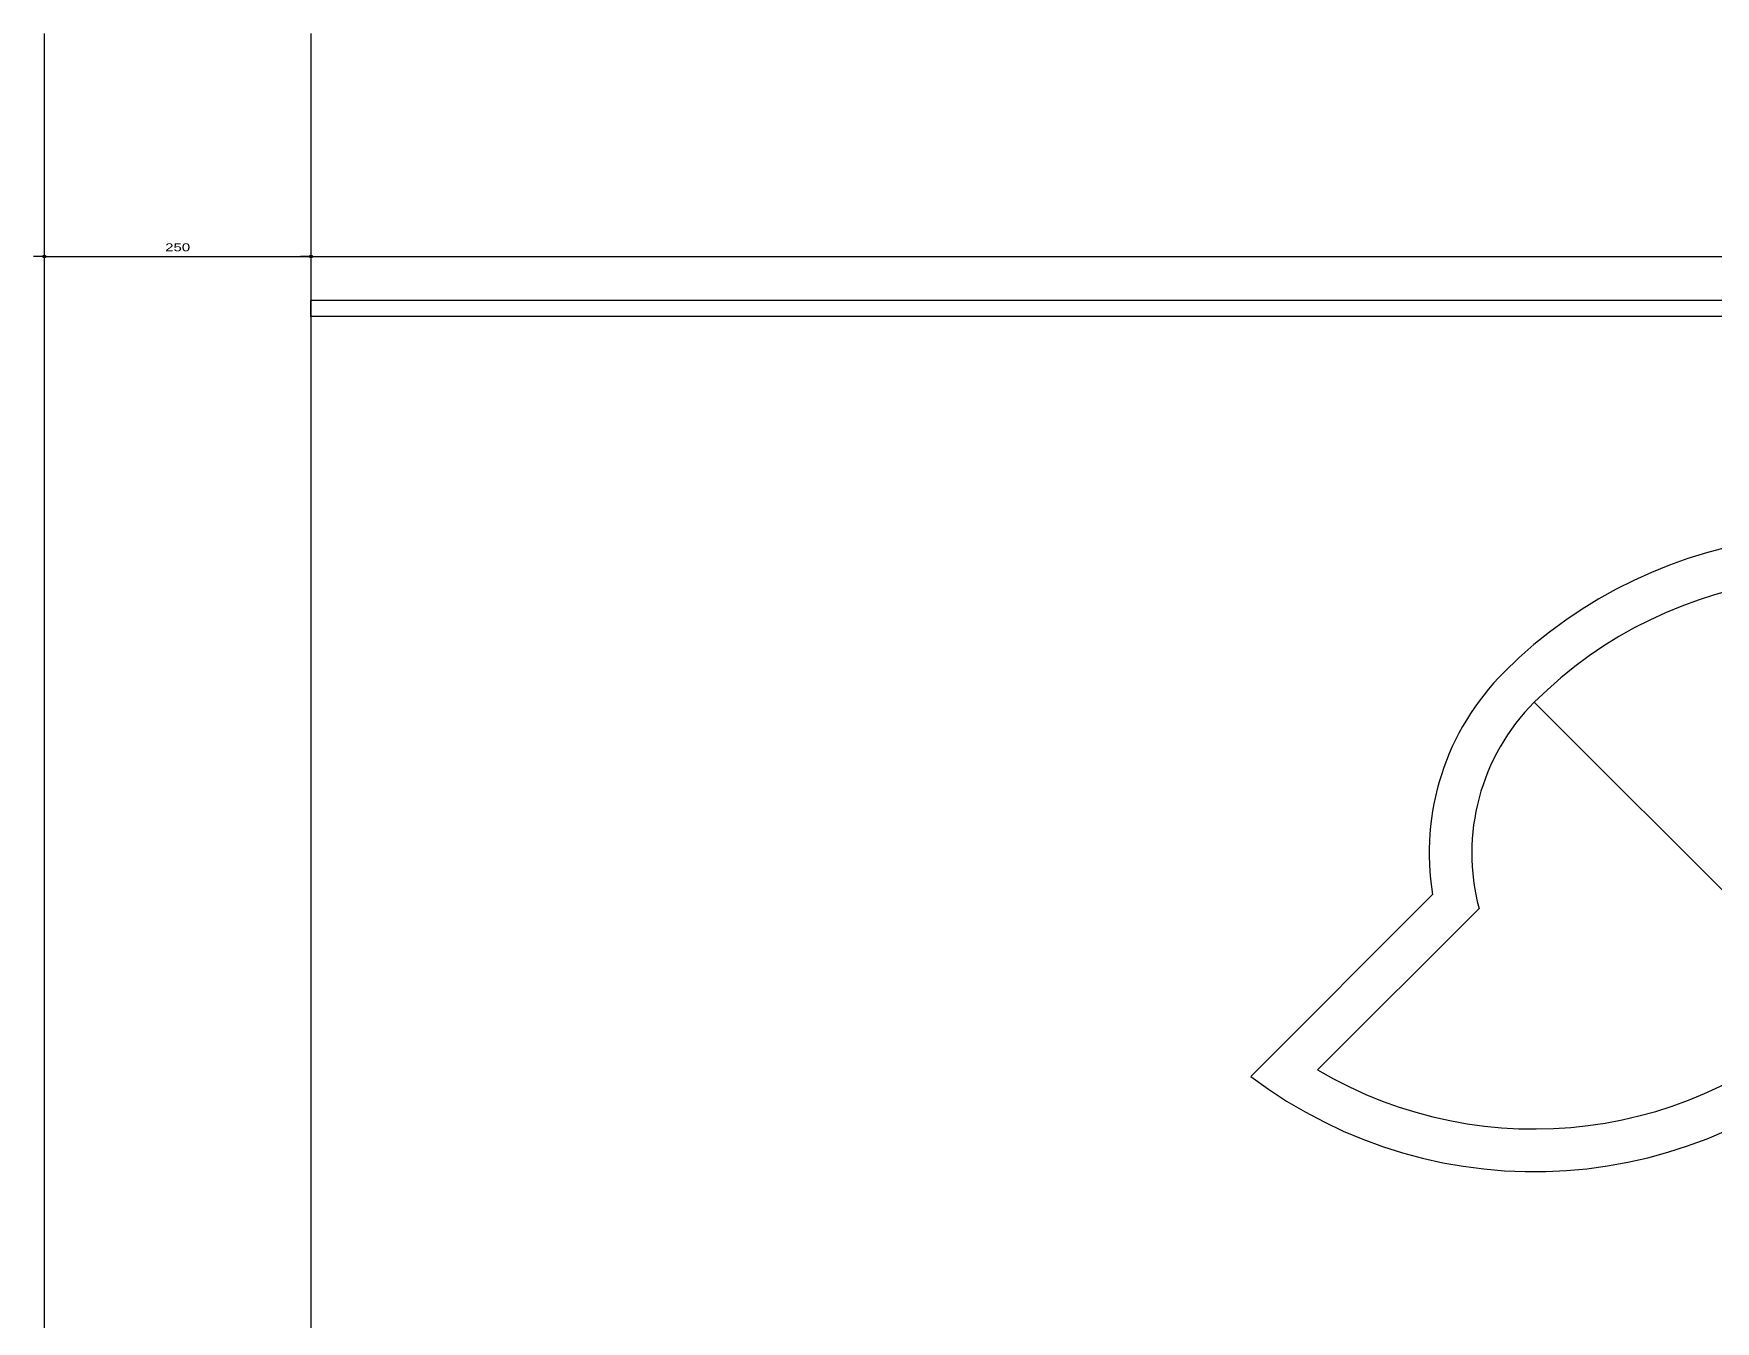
# Model space of a CAD drawing. Extents: x 2280 to 14192, y 1386 to 4696.
# Drawn here: x 10342 to 11919, y 3489 to 4696 of the extents above; entities that cross this region are included whole.
import ezdxf

# ---------------------------------------------------------------- set-up
doc = ezdxf.new("R2010")
doc.units = 0
doc.header["$LTSCALE"] = 35
doc.layers.get('0').update_dxf_attribs({"linetype": 'CONTINUOUS'})
doc.layers.get('DEFPOINTS').update_dxf_attribs({"linetype": 'CONTINUOUS'})
for name, color, linetype in [('COTA', 13, 'CONTINUOUS'), ('LINVISTA', 60, 'CONTINUOUS'), ('MURO', 1, 'CONTINUOUS')]:
    doc.layers.add(name, color=color, linetype=linetype)
doc.styles.add('REGUA60', font='romnswin.shx', dxfattribs={"width": 1.4})
doc.styles.get("Standard").update_dxf_attribs({"font": 'ISOCP'})
doc.dimstyles.new('ISO-25', dxfattribs={"dimtxt": 2.5, "dimasz": 2.5, "dimexe": 1.25, "dimexo": 0.625, "dimtad": 1, "dimdec": 4, "dimdsep": 46, "dimlunit": 6, "dimtxsty": 'Standard', "dimcen": 2.5, "dimadec": 0, "dimazin": 0, "dimtfac": 1, "dimtdec": 4, "dimtmove": 0, "dimatfit": 3, "dimfxl": 1, "dimtolj": 1, "dimtzin": 0, "dimarcsym": 0})

# ---------------------------------------------------------------- blocks, each defined once
blk = doc.blocks.new('COTAPT')
at = {"color": 0, "linetype": 'ByBlock'}
blk.add_line((0, 0), (200, 0), dxfattribs=at)
at = {"color": 6, "linetype": 'ByBlock'}
blk.add_lwpolyline([(-20, 20), (20, 20), (20, -20), (-20, -20)], close=True, dxfattribs=at)
blk = doc.blocks.new('*D235')
at = {"color": 0, "linetype": 'ByBlock'}
for p, q in [((10352.2, 4681.4), (10352.2, 4477.5)), ((10602.2, 4461.4), (10602.2, 4497.5)), ((10352.2, 4487.5), (10602.1, 4487.5))]:
    blk.add_line(p, q, dxfattribs=at)
at = {"layer": 'DEFPOINTS', "color": 0, "linetype": 'ByBlock'}
for p in [(10352.2, 4696.4), (10602.2, 4487.5), (10602.2, 4446.4)]:
    blk.add_point(p, dxfattribs=at)
at = {"color": 0, "linetype": 'ByBlock', "xscale": 0.05, "yscale": 0.05, "zscale": 0.05, "rotation": 180}
blk.add_blockref('COTAPT', (10352.2, 4487.5), dxfattribs=at)
at = {"color": 0, "linetype": 'ByBlock', "xscale": 0.05, "yscale": 0.05, "zscale": 0.05}
blk.add_blockref('COTAPT', (10602.2, 4487.5), dxfattribs=at)
at = {"color": 2, "linetype": 'ByBlock', "insert": (10477.2, 4496.1), "char_height": 7.5, "attachment_point": 5, "style": 'REGUA60'}
blk.add_mtext('\\A1;250', dxfattribs=at)
blk = doc.blocks.new('*D236')
at = {"color": 0, "linetype": 'ByBlock'}
for p, q in [((13942.2, 4461.4), (13942.2, 4497.5)), ((10602.2, 4487.5), (13942.1, 4487.5))]:
    blk.add_line(p, q, dxfattribs=at)
at = {"layer": 'DEFPOINTS', "color": 0, "linetype": 'ByBlock'}
for p in [(13942.2, 4487.5), (10602.2, 4446.4), (13942.2, 4446.4)]:
    blk.add_point(p, dxfattribs=at)
at = {"color": 0, "linetype": 'ByBlock', "xscale": 0.05, "yscale": 0.05, "zscale": 0.05, "rotation": 180}
blk.add_blockref('COTAPT', (10602.2, 4487.5), dxfattribs=at)
at = {"color": 0, "linetype": 'ByBlock', "xscale": 0.05, "yscale": 0.05, "zscale": 0.05}
blk.add_blockref('COTAPT', (13942.2, 4487.5), dxfattribs=at)
at = {"color": 2, "linetype": 'ByBlock', "insert": (12272.2, 4496.1), "char_height": 7.5, "attachment_point": 5, "style": 'REGUA60'}
blk.add_mtext('\\A1;3.340', dxfattribs=at)

msp = doc.modelspace()

# ---------------------------------------------------------------- linework, layer by layer
at = {"layer": 'LINVISTA'}
for p, q in [((10352.175, 4696.448), (10352.175, 1896.448)), ((10602.175, 4696.448), (10602.175, 1896.448)), ((12031.759, 3786.864), (11748.916, 4069.707)), ((11653.502, 3889.44), (11483.122, 3719.06)), ((11697.152, 3876.522), (11545.765, 3725.135))]:
    msp.add_line(p, q, dxfattribs=at)
for centre, radius, start, end in [((12031.759, 3786.864), 440, 58.136559, 135), ((12031.759, 3786.864), 400, 59.477512, 135), ((11890.337, 3928.286), 240, 135, 189.314665), ((11890.337, 3928.286), 200, 135, 195), ((11748.916, 4069.707), 400, 239.477512, 315), ((11748.916, 4069.707), 440, 232.83748, 315)]:
    msp.add_arc(centre, radius, start, end, dxfattribs=at)
at = {"layer": 'MURO'}
for p, q in [((13942.175, 4446.448), (10602.175, 4446.448)), ((10602.175, 4431.448), (10602.175, 4446.448)), ((13927.175, 4431.448), (10602.175, 4431.448))]:
    msp.add_line(p, q, dxfattribs=at)

# ---------------------------------------------------------------- dimensions: what is measured, and where the dimension line sits
at = {"layer": 'COTA'}
for base, p1, p2, override, picture, middle in [((10602.175, 4487.488), (10352.175, 4696.448), (10602.175, 4446.448), {"dimscale": 5, "dimtxt": 1.5, "dimasz": 0.01, "dimexe": 2, "dimexo": 3, "dimgap": 0.98, "dimdec": 2, "dimrnd": 0.5, "dimtxsty": 'REGUA60', "dimblk": 'COTAPT', "dimcen": 4, "dimdle": 4, "dimclrt": 2, "dimaunit": 1, "dimtofl": 0}, '*D235', (10477.175, 4496.138)), ((13942.175, 4487.488), (10602.175, 4446.448), (13942.175, 4446.448), {"dimscale": 5, "dimtxt": 1.5, "dimasz": 0.01, "dimexe": 2, "dimexo": 3, "dimgap": 0.98, "dimdec": 2, "dimrnd": 0.5, "dimtxsty": 'REGUA60', "dimblk": 'COTAPT', "dimcen": 4, "dimdle": 4, "dimse1": 1, "dimclrt": 2, "dimaunit": 1, "dimtofl": 0, "dimtmove": 1}, '*D236', (12272.175, 4496.138))]:
    dim = msp.add_linear_dim(base=base, p1=p1, p2=p2, dimstyle='ISO-25', override=override, dxfattribs=at)
    dim.commit()
    dim.dimension.update_dxf_attribs({"geometry": picture, "text_midpoint": middle})

doc.saveas('drawing.dxf')
